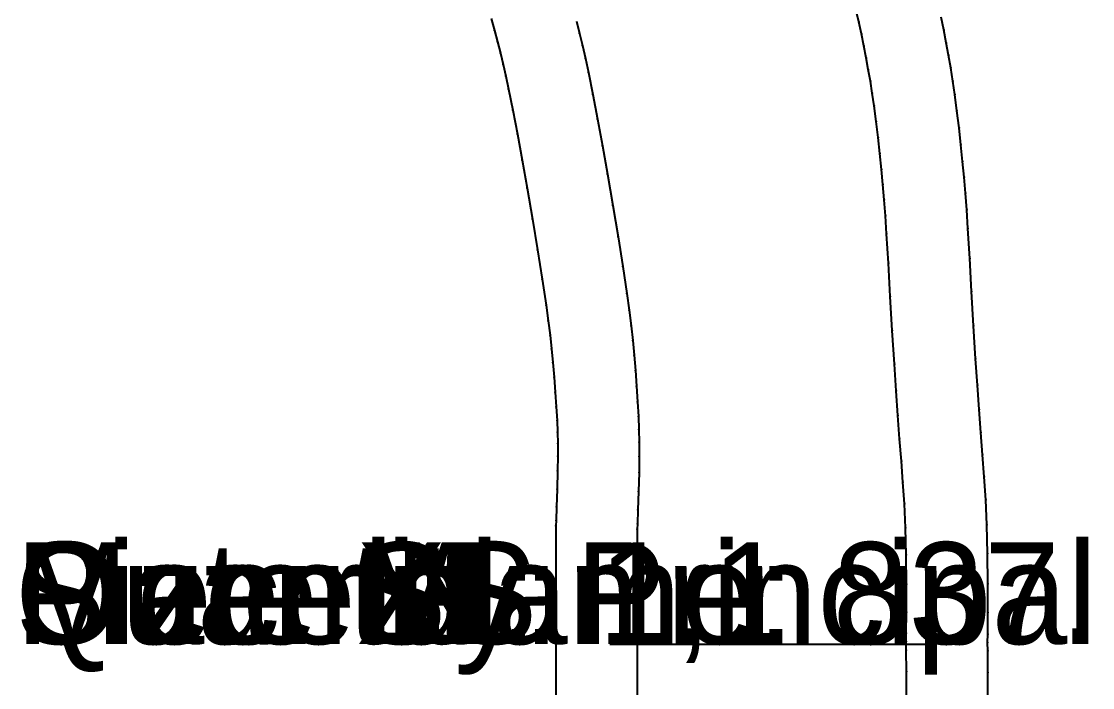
# Model space of a CAD drawing. Extents: x 50 to 2594, y 47 to 2136.
# Drawn here: x 2435.1 to 2540.3, y 1481.2 to 1546.6 of the extents above; entities that cross this region are included whole.
import ezdxf

# ---------------------------------------------------------------- set-up
doc = ezdxf.new("R2010")
doc.units = 0

# ---------------------------------------------------------------- blocks, each defined once
blk = doc.blocks.new('837.CUELLO_XS')
at = {"layer": '1'}
for points in [[(2487.579, 1485.655), (2487.582, 1474.198)], [(2530.014, 1479.884), (2530.011, 1482.712), (2529.995, 1484.823), (2529.986, 1485.651), (2529.995, 1486.482), (2530.01, 1488.596), (2530.013, 1491.424), (2529.986, 1494.401), (2529.91, 1497.201), (2529.793, 1499.663), (2529.647, 1501.916), (2529.485, 1504.086), (2529.318, 1506.258), (2529.149, 1508.522), (2528.978, 1510.921), (2528.806, 1513.504), (2528.607, 1516.758), (2528.412, 1520.115), (2528.224, 1523.365), (2528.046, 1526.301), (2527.925, 1528.126), (2527.803, 1529.772), (2527.673, 1531.329), (2527.527, 1532.888), (2527.36, 1534.515), (2527.174, 1536.184), (2526.972, 1537.845), (2526.759, 1539.447), (2526.563, 1540.785), (2526.358, 1542.065), (2526.143, 1543.311), (2525.914, 1544.55), (2525.67, 1545.803), (2525.41, 1547.069)], [(2481.222, 1546.923), (2481.553, 1545.76), (2481.865, 1544.616), (2482.15, 1543.512), (2482.418, 1542.41), (2482.681, 1541.256), (2482.95, 1539.996), (2483.37, 1537.919), (2483.82, 1535.567), (2484.291, 1533.001), (2484.773, 1530.278), (2485.295, 1527.227), (2485.794, 1524.201), (2486.246, 1521.343), (2486.628, 1518.792), (2486.843, 1517.244), (2487.021, 1515.837), (2487.171, 1514.493), (2487.302, 1513.133), (2487.423, 1511.704), (2487.531, 1510.241), (2487.623, 1508.808), (2487.698, 1507.464), (2487.748, 1506.316), (2487.777, 1505.185), (2487.783, 1503.954), (2487.762, 1502.507), (2487.714, 1500.726), (2487.654, 1498.973), (2487.604, 1497.636), (2487.582, 1497.104), (2487.579, 1485.655)]]:
    blk.add_lwpolyline(points, dxfattribs=at)
at = {"layer": '14'}
for points in [[(2495.579, 1485.652), (2495.575, 1474.531)], [(2522.013, 1479.974), (2522.01, 1482.796), (2521.996, 1484.918), (2521.987, 1485.755), (2521.996, 1486.567), (2522.01, 1488.63), (2522.013, 1491.383), (2521.987, 1494.266), (2521.915, 1496.928), (2521.804, 1499.259), (2521.665, 1501.395), (2521.509, 1503.471), (2521.342, 1505.644), (2521.171, 1507.931), (2520.997, 1510.369), (2520.822, 1512.995), (2520.622, 1516.274), (2520.426, 1519.642), (2520.238, 1522.886), (2520.062, 1525.795), (2519.946, 1527.551), (2519.829, 1529.128), (2519.705, 1530.616), (2519.565, 1532.106), (2519.406, 1533.656), (2519.229, 1535.246), (2519.038, 1536.824), (2518.836, 1538.339), (2518.655, 1539.58), (2518.466, 1540.761), (2518.267, 1541.91), (2518.055, 1543.056), (2517.826, 1544.226), (2517.583, 1545.412), (2517.326, 1546.604), (2517.056, 1547.794)], [(2489.597, 1546.668), (2489.909, 1545.461), (2490.202, 1544.256), (2490.489, 1542.996), (2490.782, 1541.631), (2491.218, 1539.47), (2491.682, 1537.05), (2492.163, 1534.425), (2492.655, 1531.65), (2493.184, 1528.554), (2493.692, 1525.479), (2494.154, 1522.559), (2494.547, 1519.929), (2494.776, 1518.273), (2494.967, 1516.759), (2495.128, 1515.311), (2495.27, 1513.853), (2495.397, 1512.346), (2495.511, 1510.809), (2495.609, 1509.296), (2495.688, 1507.861), (2495.743, 1506.581), (2495.776, 1505.31), (2495.782, 1503.932), (2495.76, 1502.335), (2495.71, 1500.481), (2495.649, 1498.677), (2495.597, 1497.311), (2495.575, 1496.77), (2495.579, 1485.652)]]:
    blk.add_lwpolyline(points, dxfattribs=at)
at = {"layer": '2'}
for p in [(2487.582, 1497.104), (2495.575, 1496.77), (2487.579, 1485.655), (2495.579, 1485.652), (2521.987, 1485.755), (2529.986, 1485.651)]:
    blk.add_point(p, dxfattribs=at)
at = {"layer": '3'}
for p in [(2517.326, 1546.604), (2481.553, 1545.76), (2489.909, 1545.461), (2517.583, 1545.412), (2525.67, 1545.803), (2481.865, 1544.616), (2490.202, 1544.256), (2517.826, 1544.226), (2525.914, 1544.55), (2482.15, 1543.512), (2518.055, 1543.056), (2526.143, 1543.311), (2482.418, 1542.41), (2490.489, 1542.996), (2526.358, 1542.065), (2482.681, 1541.256), (2490.782, 1541.631), (2518.267, 1541.91), (2482.95, 1539.996), (2518.466, 1540.761), (2526.563, 1540.785), (2491.218, 1539.47), (2518.655, 1539.58), (2526.759, 1539.447), (2483.37, 1537.919), (2518.836, 1538.339), (2526.972, 1537.845), (2491.682, 1537.05), (2519.038, 1536.824), (2527.174, 1536.184), (2483.82, 1535.567), (2519.229, 1535.246), (2492.163, 1534.425), (2519.406, 1533.656), (2527.36, 1534.515), (2484.291, 1533.001), (2527.527, 1532.888), (2492.655, 1531.65), (2519.565, 1532.106), (2519.705, 1530.616), (2527.673, 1531.329), (2484.773, 1530.278), (2527.803, 1529.772), (2493.184, 1528.554), (2519.829, 1529.128), (2485.295, 1527.227), (2519.946, 1527.551), (2527.925, 1528.126), (2528.046, 1526.301), (2493.692, 1525.479), (2520.062, 1525.795), (2485.794, 1524.201), (2528.224, 1523.365), (2494.154, 1522.559), (2520.238, 1522.886), (2486.246, 1521.343), (2494.547, 1519.929), (2528.412, 1520.115), (2520.426, 1519.642), (2486.628, 1518.792), (2494.776, 1518.273), (2486.843, 1517.244), (2494.967, 1516.759), (2528.607, 1516.758), (2487.021, 1515.837), (2520.622, 1516.274), (2495.128, 1515.311), (2487.171, 1514.493), (2495.27, 1513.853), (2487.302, 1513.133), (2520.822, 1512.995), (2528.806, 1513.504), (2487.423, 1511.704), (2495.397, 1512.346), (2495.511, 1510.809), (2528.978, 1510.921), (2487.531, 1510.241), (2520.997, 1510.369), (2487.623, 1508.808), (2495.609, 1509.296), (2529.149, 1508.522), (2487.698, 1507.464), (2495.688, 1507.861), (2521.171, 1507.931), (2487.748, 1506.316), (2495.743, 1506.581), (2529.318, 1506.258), (2487.777, 1505.185), (2495.776, 1505.31), (2521.342, 1505.644), (2529.485, 1504.086), (2487.783, 1503.954), (2495.782, 1503.932), (2521.509, 1503.471), (2487.762, 1502.507), (2495.76, 1502.335), (2521.665, 1501.395), (2529.647, 1501.916), (2487.714, 1500.726), (2495.71, 1500.481), (2487.654, 1498.973), (2521.804, 1499.259), (2529.793, 1499.663), (2495.649, 1498.677), (2487.604, 1497.636), (2495.597, 1497.311), (2521.915, 1496.928), (2529.91, 1497.201), (2521.987, 1494.266), (2529.986, 1494.401), (2522.013, 1491.383), (2530.013, 1491.424), (2522.01, 1488.63), (2530.01, 1488.596), (2521.996, 1486.567), (2529.995, 1486.482), (2521.996, 1484.918), (2529.995, 1484.823), (2522.01, 1482.796), (2530.011, 1482.712)]:
    blk.add_point(p, dxfattribs=at)
at = {"layer": '4'}
for p in [(2487.579, 1485.655, 5), (2495.579, 1485.652, 5), (2521.987, 1485.755, 5), (2529.986, 1485.651, 5)]:
    blk.add_point(p, dxfattribs=at)
at = {"layer": '7'}
blk.add_line((2492.88, 1485.5), (2524.687, 1485.5), dxfattribs=at)
at = {"layer": '1'}
for s in ['Size: XS', 'Quantity: 1,1', 'Piece Name: 837.CUELLO', 'Material: Principal']:
    blk.add_text(s, height=10, dxfattribs=at).set_placement((2434.5, 1485.5))
blk = doc.blocks.new('837.CUELLO_S')
at = {"layer": '1'}
for points in [[(2487.579, 1485.655), (2487.582, 1474.198)], [(2530.014, 1479.884), (2530.011, 1482.712), (2529.995, 1484.823), (2529.986, 1485.651), (2529.995, 1486.482), (2530.01, 1488.596), (2530.013, 1491.424), (2529.986, 1494.401), (2529.91, 1497.201), (2529.793, 1499.663), (2529.647, 1501.916), (2529.485, 1504.086), (2529.318, 1506.258), (2529.149, 1508.522), (2528.978, 1510.921), (2528.806, 1513.504), (2528.607, 1516.758), (2528.412, 1520.115), (2528.224, 1523.365), (2528.046, 1526.301), (2527.925, 1528.126), (2527.803, 1529.772), (2527.673, 1531.329), (2527.527, 1532.888), (2527.36, 1534.515), (2527.174, 1536.184), (2526.972, 1537.845), (2526.759, 1539.447), (2526.563, 1540.785), (2526.358, 1542.065), (2526.143, 1543.311), (2525.914, 1544.55), (2525.67, 1545.803), (2525.41, 1547.069)], [(2481.222, 1546.923), (2481.553, 1545.76), (2481.865, 1544.616), (2482.15, 1543.512), (2482.418, 1542.41), (2482.681, 1541.256), (2482.95, 1539.996), (2483.37, 1537.919), (2483.82, 1535.567), (2484.291, 1533.001), (2484.773, 1530.278), (2485.295, 1527.227), (2485.794, 1524.201), (2486.246, 1521.343), (2486.628, 1518.792), (2486.843, 1517.244), (2487.021, 1515.837), (2487.171, 1514.493), (2487.302, 1513.133), (2487.423, 1511.704), (2487.531, 1510.241), (2487.623, 1508.808), (2487.698, 1507.464), (2487.748, 1506.316), (2487.777, 1505.185), (2487.783, 1503.954), (2487.762, 1502.507), (2487.714, 1500.726), (2487.654, 1498.973), (2487.604, 1497.636), (2487.582, 1497.104), (2487.579, 1485.655)]]:
    blk.add_lwpolyline(points, dxfattribs=at)
at = {"layer": '14'}
for points in [[(2495.579, 1485.652), (2495.575, 1474.531)], [(2522.013, 1479.974), (2522.01, 1482.796), (2521.996, 1484.918), (2521.987, 1485.755), (2521.996, 1486.567), (2522.01, 1488.63), (2522.013, 1491.383), (2521.987, 1494.266), (2521.915, 1496.928), (2521.804, 1499.259), (2521.665, 1501.395), (2521.509, 1503.471), (2521.342, 1505.644), (2521.171, 1507.931), (2520.997, 1510.369), (2520.822, 1512.995), (2520.622, 1516.274), (2520.426, 1519.642), (2520.238, 1522.886), (2520.062, 1525.795), (2519.946, 1527.551), (2519.829, 1529.128), (2519.705, 1530.616), (2519.565, 1532.106), (2519.406, 1533.656), (2519.229, 1535.246), (2519.038, 1536.824), (2518.836, 1538.339), (2518.655, 1539.58), (2518.466, 1540.761), (2518.267, 1541.91), (2518.055, 1543.056), (2517.826, 1544.226), (2517.583, 1545.412), (2517.326, 1546.604), (2517.056, 1547.794)], [(2489.597, 1546.668), (2489.909, 1545.461), (2490.202, 1544.256), (2490.489, 1542.996), (2490.782, 1541.631), (2491.218, 1539.47), (2491.682, 1537.05), (2492.163, 1534.425), (2492.655, 1531.65), (2493.184, 1528.554), (2493.692, 1525.479), (2494.154, 1522.559), (2494.547, 1519.929), (2494.776, 1518.273), (2494.967, 1516.759), (2495.128, 1515.311), (2495.27, 1513.853), (2495.397, 1512.346), (2495.511, 1510.809), (2495.609, 1509.296), (2495.688, 1507.861), (2495.743, 1506.581), (2495.776, 1505.31), (2495.782, 1503.932), (2495.76, 1502.335), (2495.71, 1500.481), (2495.649, 1498.677), (2495.597, 1497.311), (2495.575, 1496.77), (2495.579, 1485.652)]]:
    blk.add_lwpolyline(points, dxfattribs=at)
at = {"layer": '2'}
for p in [(2487.582, 1497.104), (2495.575, 1496.77), (2487.579, 1485.655), (2495.579, 1485.652), (2521.987, 1485.755), (2529.986, 1485.651)]:
    blk.add_point(p, dxfattribs=at)
at = {"layer": '3'}
for p in [(2517.326, 1546.604), (2481.553, 1545.76), (2489.909, 1545.461), (2517.583, 1545.412), (2525.67, 1545.803), (2481.865, 1544.616), (2490.202, 1544.256), (2517.826, 1544.226), (2525.914, 1544.55), (2482.15, 1543.512), (2518.055, 1543.056), (2526.143, 1543.311), (2482.418, 1542.41), (2490.489, 1542.996), (2526.358, 1542.065), (2482.681, 1541.256), (2490.782, 1541.631), (2518.267, 1541.91), (2482.95, 1539.996), (2518.466, 1540.761), (2526.563, 1540.785), (2491.218, 1539.47), (2518.655, 1539.58), (2526.759, 1539.447), (2483.37, 1537.919), (2518.836, 1538.339), (2526.972, 1537.845), (2491.682, 1537.05), (2519.038, 1536.824), (2527.174, 1536.184), (2483.82, 1535.567), (2519.229, 1535.246), (2492.163, 1534.425), (2519.406, 1533.656), (2527.36, 1534.515), (2484.291, 1533.001), (2527.527, 1532.888), (2492.655, 1531.65), (2519.565, 1532.106), (2519.705, 1530.616), (2527.673, 1531.329), (2484.773, 1530.278), (2527.803, 1529.772), (2493.184, 1528.554), (2519.829, 1529.128), (2485.295, 1527.227), (2519.946, 1527.551), (2527.925, 1528.126), (2528.046, 1526.301), (2493.692, 1525.479), (2520.062, 1525.795), (2485.794, 1524.201), (2528.224, 1523.365), (2494.154, 1522.559), (2520.238, 1522.886), (2486.246, 1521.343), (2494.547, 1519.929), (2528.412, 1520.115), (2520.426, 1519.642), (2486.628, 1518.792), (2494.776, 1518.273), (2486.843, 1517.244), (2494.967, 1516.759), (2528.607, 1516.758), (2487.021, 1515.837), (2520.622, 1516.274), (2495.128, 1515.311), (2487.171, 1514.493), (2495.27, 1513.853), (2487.302, 1513.133), (2520.822, 1512.995), (2528.806, 1513.504), (2487.423, 1511.704), (2495.397, 1512.346), (2495.511, 1510.809), (2528.978, 1510.921), (2487.531, 1510.241), (2520.997, 1510.369), (2487.623, 1508.808), (2495.609, 1509.296), (2529.149, 1508.522), (2487.698, 1507.464), (2495.688, 1507.861), (2521.171, 1507.931), (2487.748, 1506.316), (2495.743, 1506.581), (2529.318, 1506.258), (2487.777, 1505.185), (2495.776, 1505.31), (2521.342, 1505.644), (2529.485, 1504.086), (2487.783, 1503.954), (2495.782, 1503.932), (2521.509, 1503.471), (2487.762, 1502.507), (2495.76, 1502.335), (2521.665, 1501.395), (2529.647, 1501.916), (2487.714, 1500.726), (2495.71, 1500.481), (2487.654, 1498.973), (2521.804, 1499.259), (2529.793, 1499.663), (2495.649, 1498.677), (2487.604, 1497.636), (2495.597, 1497.311), (2521.915, 1496.928), (2529.91, 1497.201), (2521.987, 1494.266), (2529.986, 1494.401), (2522.013, 1491.383), (2530.013, 1491.424), (2522.01, 1488.63), (2530.01, 1488.596), (2521.996, 1486.567), (2529.995, 1486.482), (2521.996, 1484.918), (2529.995, 1484.823), (2522.01, 1482.796), (2530.011, 1482.712)]:
    blk.add_point(p, dxfattribs=at)
at = {"layer": '4'}
for p in [(2487.579, 1485.655, 5), (2495.579, 1485.652, 5), (2521.987, 1485.755, 5), (2529.986, 1485.651, 5)]:
    blk.add_point(p, dxfattribs=at)
at = {"layer": '7'}
blk.add_line((2492.88, 1485.5), (2524.687, 1485.5), dxfattribs=at)
at = {"layer": '1'}
for s in ['Size: S', 'Quantity: 1,1', 'Piece Name: 837.CUELLO', 'Material: Principal']:
    blk.add_text(s, height=10, dxfattribs=at).set_placement((2434.5, 1485.5))
blk = doc.blocks.new('837.CUELLO_M')
at = {"layer": '1'}
for points in [[(2487.579, 1485.655), (2487.582, 1474.198)], [(2530.014, 1479.884), (2530.011, 1482.712), (2529.995, 1484.823), (2529.986, 1485.651), (2529.995, 1486.482), (2530.01, 1488.596), (2530.013, 1491.424), (2529.986, 1494.401), (2529.91, 1497.201), (2529.793, 1499.663), (2529.647, 1501.916), (2529.485, 1504.086), (2529.318, 1506.258), (2529.149, 1508.522), (2528.978, 1510.921), (2528.806, 1513.504), (2528.607, 1516.758), (2528.412, 1520.115), (2528.224, 1523.365), (2528.046, 1526.301), (2527.925, 1528.126), (2527.803, 1529.772), (2527.673, 1531.329), (2527.527, 1532.888), (2527.36, 1534.515), (2527.174, 1536.184), (2526.972, 1537.845), (2526.759, 1539.447), (2526.563, 1540.785), (2526.358, 1542.065), (2526.143, 1543.311), (2525.914, 1544.55), (2525.67, 1545.803), (2525.41, 1547.069)], [(2481.222, 1546.923), (2481.553, 1545.76), (2481.865, 1544.616), (2482.15, 1543.512), (2482.418, 1542.41), (2482.681, 1541.256), (2482.95, 1539.996), (2483.37, 1537.919), (2483.82, 1535.567), (2484.291, 1533.001), (2484.773, 1530.278), (2485.295, 1527.227), (2485.794, 1524.201), (2486.246, 1521.343), (2486.628, 1518.792), (2486.843, 1517.244), (2487.021, 1515.837), (2487.171, 1514.493), (2487.302, 1513.133), (2487.423, 1511.704), (2487.531, 1510.241), (2487.623, 1508.808), (2487.698, 1507.464), (2487.748, 1506.316), (2487.777, 1505.185), (2487.783, 1503.954), (2487.762, 1502.507), (2487.714, 1500.726), (2487.654, 1498.973), (2487.604, 1497.636), (2487.582, 1497.104), (2487.579, 1485.655)]]:
    blk.add_lwpolyline(points, dxfattribs=at)
at = {"layer": '14'}
for points in [[(2495.579, 1485.652), (2495.575, 1474.531)], [(2522.013, 1479.974), (2522.01, 1482.796), (2521.996, 1484.918), (2521.987, 1485.755), (2521.996, 1486.567), (2522.01, 1488.63), (2522.013, 1491.383), (2521.987, 1494.266), (2521.915, 1496.928), (2521.804, 1499.259), (2521.665, 1501.395), (2521.509, 1503.471), (2521.342, 1505.644), (2521.171, 1507.931), (2520.997, 1510.369), (2520.822, 1512.995), (2520.622, 1516.274), (2520.426, 1519.642), (2520.238, 1522.886), (2520.062, 1525.795), (2519.946, 1527.551), (2519.829, 1529.128), (2519.705, 1530.616), (2519.565, 1532.106), (2519.406, 1533.656), (2519.229, 1535.246), (2519.038, 1536.824), (2518.836, 1538.339), (2518.655, 1539.58), (2518.466, 1540.761), (2518.267, 1541.91), (2518.055, 1543.056), (2517.826, 1544.226), (2517.583, 1545.412), (2517.326, 1546.604), (2517.056, 1547.794)], [(2489.597, 1546.668), (2489.909, 1545.461), (2490.202, 1544.256), (2490.489, 1542.996), (2490.782, 1541.631), (2491.218, 1539.47), (2491.682, 1537.05), (2492.163, 1534.425), (2492.655, 1531.65), (2493.184, 1528.554), (2493.692, 1525.479), (2494.154, 1522.559), (2494.547, 1519.929), (2494.776, 1518.273), (2494.967, 1516.759), (2495.128, 1515.311), (2495.27, 1513.853), (2495.397, 1512.346), (2495.511, 1510.809), (2495.609, 1509.296), (2495.688, 1507.861), (2495.743, 1506.581), (2495.776, 1505.31), (2495.782, 1503.932), (2495.76, 1502.335), (2495.71, 1500.481), (2495.649, 1498.677), (2495.597, 1497.311), (2495.575, 1496.77), (2495.579, 1485.652)]]:
    blk.add_lwpolyline(points, dxfattribs=at)
at = {"layer": '2'}
for p in [(2487.582, 1497.104), (2495.575, 1496.77), (2487.579, 1485.655), (2495.579, 1485.652), (2521.987, 1485.755), (2529.986, 1485.651)]:
    blk.add_point(p, dxfattribs=at)
at = {"layer": '3'}
for p in [(2517.326, 1546.604), (2481.553, 1545.76), (2489.909, 1545.461), (2517.583, 1545.412), (2525.67, 1545.803), (2481.865, 1544.616), (2490.202, 1544.256), (2517.826, 1544.226), (2525.914, 1544.55), (2482.15, 1543.512), (2518.055, 1543.056), (2526.143, 1543.311), (2482.418, 1542.41), (2490.489, 1542.996), (2526.358, 1542.065), (2482.681, 1541.256), (2490.782, 1541.631), (2518.267, 1541.91), (2482.95, 1539.996), (2518.466, 1540.761), (2526.563, 1540.785), (2491.218, 1539.47), (2518.655, 1539.58), (2526.759, 1539.447), (2483.37, 1537.919), (2518.836, 1538.339), (2526.972, 1537.845), (2491.682, 1537.05), (2519.038, 1536.824), (2527.174, 1536.184), (2483.82, 1535.567), (2519.229, 1535.246), (2492.163, 1534.425), (2519.406, 1533.656), (2527.36, 1534.515), (2484.291, 1533.001), (2527.527, 1532.888), (2492.655, 1531.65), (2519.565, 1532.106), (2519.705, 1530.616), (2527.673, 1531.329), (2484.773, 1530.278), (2527.803, 1529.772), (2493.184, 1528.554), (2519.829, 1529.128), (2485.295, 1527.227), (2519.946, 1527.551), (2527.925, 1528.126), (2528.046, 1526.301), (2493.692, 1525.479), (2520.062, 1525.795), (2485.794, 1524.201), (2528.224, 1523.365), (2494.154, 1522.559), (2520.238, 1522.886), (2486.246, 1521.343), (2494.547, 1519.929), (2528.412, 1520.115), (2520.426, 1519.642), (2486.628, 1518.792), (2494.776, 1518.273), (2486.843, 1517.244), (2494.967, 1516.759), (2528.607, 1516.758), (2487.021, 1515.837), (2520.622, 1516.274), (2495.128, 1515.311), (2487.171, 1514.493), (2495.27, 1513.853), (2487.302, 1513.133), (2520.822, 1512.995), (2528.806, 1513.504), (2487.423, 1511.704), (2495.397, 1512.346), (2495.511, 1510.809), (2528.978, 1510.921), (2487.531, 1510.241), (2520.997, 1510.369), (2487.623, 1508.808), (2495.609, 1509.296), (2529.149, 1508.522), (2487.698, 1507.464), (2495.688, 1507.861), (2521.171, 1507.931), (2487.748, 1506.316), (2495.743, 1506.581), (2529.318, 1506.258), (2487.777, 1505.185), (2495.776, 1505.31), (2521.342, 1505.644), (2529.485, 1504.086), (2487.783, 1503.954), (2495.782, 1503.932), (2521.509, 1503.471), (2487.762, 1502.507), (2495.76, 1502.335), (2521.665, 1501.395), (2529.647, 1501.916), (2487.714, 1500.726), (2495.71, 1500.481), (2487.654, 1498.973), (2521.804, 1499.259), (2529.793, 1499.663), (2495.649, 1498.677), (2487.604, 1497.636), (2495.597, 1497.311), (2521.915, 1496.928), (2529.91, 1497.201), (2521.987, 1494.266), (2529.986, 1494.401), (2522.013, 1491.383), (2530.013, 1491.424), (2522.01, 1488.63), (2530.01, 1488.596), (2521.996, 1486.567), (2529.995, 1486.482), (2521.996, 1484.918), (2529.995, 1484.823), (2522.01, 1482.796), (2530.011, 1482.712)]:
    blk.add_point(p, dxfattribs=at)
at = {"layer": '4'}
for p in [(2487.579, 1485.655, 5), (2495.579, 1485.652, 5), (2521.987, 1485.755, 5), (2529.986, 1485.651, 5)]:
    blk.add_point(p, dxfattribs=at)
at = {"layer": '7'}
blk.add_line((2492.88, 1485.5), (2524.687, 1485.5), dxfattribs=at)
at = {"layer": '1'}
for s in ['Size: M', 'Quantity: 1,1', 'Piece Name: 837.CUELLO', 'Material: Principal']:
    blk.add_text(s, height=10, dxfattribs=at).set_placement((2434.5, 1485.5))
blk = doc.blocks.new('837.CUELLO_L')
at = {"layer": '1'}
for points in [[(2487.579, 1485.655), (2487.582, 1474.198)], [(2530.014, 1479.884), (2530.011, 1482.712), (2529.995, 1484.823), (2529.986, 1485.651), (2529.995, 1486.482), (2530.01, 1488.596), (2530.013, 1491.424), (2529.986, 1494.401), (2529.91, 1497.201), (2529.793, 1499.663), (2529.647, 1501.916), (2529.485, 1504.086), (2529.318, 1506.258), (2529.149, 1508.522), (2528.978, 1510.921), (2528.806, 1513.504), (2528.607, 1516.758), (2528.412, 1520.115), (2528.224, 1523.365), (2528.046, 1526.301), (2527.925, 1528.126), (2527.803, 1529.772), (2527.673, 1531.329), (2527.527, 1532.888), (2527.36, 1534.515), (2527.174, 1536.184), (2526.972, 1537.845), (2526.759, 1539.447), (2526.563, 1540.785), (2526.358, 1542.065), (2526.143, 1543.311), (2525.914, 1544.55), (2525.67, 1545.803), (2525.41, 1547.069)], [(2481.222, 1546.923), (2481.553, 1545.76), (2481.865, 1544.616), (2482.15, 1543.512), (2482.418, 1542.41), (2482.681, 1541.256), (2482.95, 1539.996), (2483.37, 1537.919), (2483.82, 1535.567), (2484.291, 1533.001), (2484.773, 1530.278), (2485.295, 1527.227), (2485.794, 1524.201), (2486.246, 1521.343), (2486.628, 1518.792), (2486.843, 1517.244), (2487.021, 1515.837), (2487.171, 1514.493), (2487.302, 1513.133), (2487.423, 1511.704), (2487.531, 1510.241), (2487.623, 1508.808), (2487.698, 1507.464), (2487.748, 1506.316), (2487.777, 1505.185), (2487.783, 1503.954), (2487.762, 1502.507), (2487.714, 1500.726), (2487.654, 1498.973), (2487.604, 1497.636), (2487.582, 1497.104), (2487.579, 1485.655)]]:
    blk.add_lwpolyline(points, dxfattribs=at)
at = {"layer": '14'}
for points in [[(2495.579, 1485.652), (2495.575, 1474.531)], [(2522.013, 1479.974), (2522.01, 1482.796), (2521.996, 1484.918), (2521.987, 1485.755), (2521.996, 1486.567), (2522.01, 1488.63), (2522.013, 1491.383), (2521.987, 1494.266), (2521.915, 1496.928), (2521.804, 1499.259), (2521.665, 1501.395), (2521.509, 1503.471), (2521.342, 1505.644), (2521.171, 1507.931), (2520.997, 1510.369), (2520.822, 1512.995), (2520.622, 1516.274), (2520.426, 1519.642), (2520.238, 1522.886), (2520.062, 1525.795), (2519.946, 1527.551), (2519.829, 1529.128), (2519.705, 1530.616), (2519.565, 1532.106), (2519.406, 1533.656), (2519.229, 1535.246), (2519.038, 1536.824), (2518.836, 1538.339), (2518.655, 1539.58), (2518.466, 1540.761), (2518.267, 1541.91), (2518.055, 1543.056), (2517.826, 1544.226), (2517.583, 1545.412), (2517.326, 1546.604), (2517.056, 1547.794)], [(2489.597, 1546.668), (2489.909, 1545.461), (2490.202, 1544.256), (2490.489, 1542.996), (2490.782, 1541.631), (2491.218, 1539.47), (2491.682, 1537.05), (2492.163, 1534.425), (2492.655, 1531.65), (2493.184, 1528.554), (2493.692, 1525.479), (2494.154, 1522.559), (2494.547, 1519.929), (2494.776, 1518.273), (2494.967, 1516.759), (2495.128, 1515.311), (2495.27, 1513.853), (2495.397, 1512.346), (2495.511, 1510.809), (2495.609, 1509.296), (2495.688, 1507.861), (2495.743, 1506.581), (2495.776, 1505.31), (2495.782, 1503.932), (2495.76, 1502.335), (2495.71, 1500.481), (2495.649, 1498.677), (2495.597, 1497.311), (2495.575, 1496.77), (2495.579, 1485.652)]]:
    blk.add_lwpolyline(points, dxfattribs=at)
at = {"layer": '2'}
for p in [(2487.582, 1497.104), (2495.575, 1496.77), (2487.579, 1485.655), (2495.579, 1485.652), (2521.987, 1485.755), (2529.986, 1485.651)]:
    blk.add_point(p, dxfattribs=at)
at = {"layer": '3'}
for p in [(2517.326, 1546.604), (2481.553, 1545.76), (2489.909, 1545.461), (2517.583, 1545.412), (2525.67, 1545.803), (2481.865, 1544.616), (2490.202, 1544.256), (2517.826, 1544.226), (2525.914, 1544.55), (2482.15, 1543.512), (2518.055, 1543.056), (2526.143, 1543.311), (2482.418, 1542.41), (2490.489, 1542.996), (2526.358, 1542.065), (2482.681, 1541.256), (2490.782, 1541.631), (2518.267, 1541.91), (2482.95, 1539.996), (2518.466, 1540.761), (2526.563, 1540.785), (2491.218, 1539.47), (2518.655, 1539.58), (2526.759, 1539.447), (2483.37, 1537.919), (2518.836, 1538.339), (2526.972, 1537.845), (2491.682, 1537.05), (2519.038, 1536.824), (2527.174, 1536.184), (2483.82, 1535.567), (2519.229, 1535.246), (2492.163, 1534.425), (2519.406, 1533.656), (2527.36, 1534.515), (2484.291, 1533.001), (2527.527, 1532.888), (2492.655, 1531.65), (2519.565, 1532.106), (2519.705, 1530.616), (2527.673, 1531.329), (2484.773, 1530.278), (2527.803, 1529.772), (2493.184, 1528.554), (2519.829, 1529.128), (2485.295, 1527.227), (2519.946, 1527.551), (2527.925, 1528.126), (2528.046, 1526.301), (2493.692, 1525.479), (2520.062, 1525.795), (2485.794, 1524.201), (2528.224, 1523.365), (2494.154, 1522.559), (2520.238, 1522.886), (2486.246, 1521.343), (2494.547, 1519.929), (2528.412, 1520.115), (2520.426, 1519.642), (2486.628, 1518.792), (2494.776, 1518.273), (2486.843, 1517.244), (2494.967, 1516.759), (2528.607, 1516.758), (2487.021, 1515.837), (2520.622, 1516.274), (2495.128, 1515.311), (2487.171, 1514.493), (2495.27, 1513.853), (2487.302, 1513.133), (2520.822, 1512.995), (2528.806, 1513.504), (2487.423, 1511.704), (2495.397, 1512.346), (2495.511, 1510.809), (2528.978, 1510.921), (2487.531, 1510.241), (2520.997, 1510.369), (2487.623, 1508.808), (2495.609, 1509.296), (2529.149, 1508.522), (2487.698, 1507.464), (2495.688, 1507.861), (2521.171, 1507.931), (2487.748, 1506.316), (2495.743, 1506.581), (2529.318, 1506.258), (2487.777, 1505.185), (2495.776, 1505.31), (2521.342, 1505.644), (2529.485, 1504.086), (2487.783, 1503.954), (2495.782, 1503.932), (2521.509, 1503.471), (2487.762, 1502.507), (2495.76, 1502.335), (2521.665, 1501.395), (2529.647, 1501.916), (2487.714, 1500.726), (2495.71, 1500.481), (2487.654, 1498.973), (2521.804, 1499.259), (2529.793, 1499.663), (2495.649, 1498.677), (2487.604, 1497.636), (2495.597, 1497.311), (2521.915, 1496.928), (2529.91, 1497.201), (2521.987, 1494.266), (2529.986, 1494.401), (2522.013, 1491.383), (2530.013, 1491.424), (2522.01, 1488.63), (2530.01, 1488.596), (2521.996, 1486.567), (2529.995, 1486.482), (2521.996, 1484.918), (2529.995, 1484.823), (2522.01, 1482.796), (2530.011, 1482.712)]:
    blk.add_point(p, dxfattribs=at)
at = {"layer": '4'}
for p in [(2487.579, 1485.655, 5), (2495.579, 1485.652, 5), (2521.987, 1485.755, 5), (2529.986, 1485.651, 5)]:
    blk.add_point(p, dxfattribs=at)
at = {"layer": '7'}
blk.add_line((2492.88, 1485.5), (2524.687, 1485.5), dxfattribs=at)
at = {"layer": '1'}
for s in ['Size: L', 'Quantity: 1,1', 'Piece Name: 837.CUELLO', 'Material: Principal']:
    blk.add_text(s, height=10, dxfattribs=at).set_placement((2434.5, 1485.5))
blk = doc.blocks.new('837.CUELLO_XL')
at = {"layer": '1'}
for points in [[(2487.579, 1485.655), (2487.582, 1474.198)], [(2530.014, 1479.884), (2530.011, 1482.712), (2529.995, 1484.823), (2529.986, 1485.651), (2529.995, 1486.482), (2530.01, 1488.596), (2530.013, 1491.424), (2529.986, 1494.401), (2529.91, 1497.201), (2529.793, 1499.663), (2529.647, 1501.916), (2529.485, 1504.086), (2529.318, 1506.258), (2529.149, 1508.522), (2528.978, 1510.921), (2528.806, 1513.504), (2528.607, 1516.758), (2528.412, 1520.115), (2528.224, 1523.365), (2528.046, 1526.301), (2527.925, 1528.126), (2527.803, 1529.772), (2527.673, 1531.329), (2527.527, 1532.888), (2527.36, 1534.515), (2527.174, 1536.184), (2526.972, 1537.845), (2526.759, 1539.447), (2526.563, 1540.785), (2526.358, 1542.065), (2526.143, 1543.311), (2525.914, 1544.55), (2525.67, 1545.803), (2525.41, 1547.069)], [(2481.222, 1546.923), (2481.553, 1545.76), (2481.865, 1544.616), (2482.15, 1543.512), (2482.418, 1542.41), (2482.681, 1541.256), (2482.95, 1539.996), (2483.37, 1537.919), (2483.82, 1535.567), (2484.291, 1533.001), (2484.773, 1530.278), (2485.295, 1527.227), (2485.794, 1524.201), (2486.246, 1521.343), (2486.628, 1518.792), (2486.843, 1517.244), (2487.021, 1515.837), (2487.171, 1514.493), (2487.302, 1513.133), (2487.423, 1511.704), (2487.531, 1510.241), (2487.623, 1508.808), (2487.698, 1507.464), (2487.748, 1506.316), (2487.777, 1505.185), (2487.783, 1503.954), (2487.762, 1502.507), (2487.714, 1500.726), (2487.654, 1498.973), (2487.604, 1497.636), (2487.582, 1497.104), (2487.579, 1485.655)]]:
    blk.add_lwpolyline(points, dxfattribs=at)
at = {"layer": '14'}
for points in [[(2495.579, 1485.652), (2495.575, 1474.531)], [(2522.013, 1479.974), (2522.01, 1482.796), (2521.996, 1484.918), (2521.987, 1485.755), (2521.996, 1486.567), (2522.01, 1488.63), (2522.013, 1491.383), (2521.987, 1494.266), (2521.915, 1496.928), (2521.804, 1499.259), (2521.665, 1501.395), (2521.509, 1503.471), (2521.342, 1505.644), (2521.171, 1507.931), (2520.997, 1510.369), (2520.822, 1512.995), (2520.622, 1516.274), (2520.426, 1519.642), (2520.238, 1522.886), (2520.062, 1525.795), (2519.946, 1527.551), (2519.829, 1529.128), (2519.705, 1530.616), (2519.565, 1532.106), (2519.406, 1533.656), (2519.229, 1535.246), (2519.038, 1536.824), (2518.836, 1538.339), (2518.655, 1539.58), (2518.466, 1540.761), (2518.267, 1541.91), (2518.055, 1543.056), (2517.826, 1544.226), (2517.583, 1545.412), (2517.326, 1546.604), (2517.056, 1547.794)], [(2489.597, 1546.668), (2489.909, 1545.461), (2490.202, 1544.256), (2490.489, 1542.996), (2490.782, 1541.631), (2491.218, 1539.47), (2491.682, 1537.05), (2492.163, 1534.425), (2492.655, 1531.65), (2493.184, 1528.554), (2493.692, 1525.479), (2494.154, 1522.559), (2494.547, 1519.929), (2494.776, 1518.273), (2494.967, 1516.759), (2495.128, 1515.311), (2495.27, 1513.853), (2495.397, 1512.346), (2495.511, 1510.809), (2495.609, 1509.296), (2495.688, 1507.861), (2495.743, 1506.581), (2495.776, 1505.31), (2495.782, 1503.932), (2495.76, 1502.335), (2495.71, 1500.481), (2495.649, 1498.677), (2495.597, 1497.311), (2495.575, 1496.77), (2495.579, 1485.652)]]:
    blk.add_lwpolyline(points, dxfattribs=at)
at = {"layer": '2'}
for p in [(2487.582, 1497.104), (2495.575, 1496.77), (2487.579, 1485.655), (2495.579, 1485.652), (2521.987, 1485.755), (2529.986, 1485.651)]:
    blk.add_point(p, dxfattribs=at)
at = {"layer": '3'}
for p in [(2517.326, 1546.604), (2481.553, 1545.76), (2489.909, 1545.461), (2517.583, 1545.412), (2525.67, 1545.803), (2481.865, 1544.616), (2490.202, 1544.256), (2517.826, 1544.226), (2525.914, 1544.55), (2482.15, 1543.512), (2518.055, 1543.056), (2526.143, 1543.311), (2482.418, 1542.41), (2490.489, 1542.996), (2526.358, 1542.065), (2482.681, 1541.256), (2490.782, 1541.631), (2518.267, 1541.91), (2482.95, 1539.996), (2518.466, 1540.761), (2526.563, 1540.785), (2491.218, 1539.47), (2518.655, 1539.58), (2526.759, 1539.447), (2483.37, 1537.919), (2518.836, 1538.339), (2526.972, 1537.845), (2491.682, 1537.05), (2519.038, 1536.824), (2527.174, 1536.184), (2483.82, 1535.567), (2519.229, 1535.246), (2492.163, 1534.425), (2519.406, 1533.656), (2527.36, 1534.515), (2484.291, 1533.001), (2527.527, 1532.888), (2492.655, 1531.65), (2519.565, 1532.106), (2519.705, 1530.616), (2527.673, 1531.329), (2484.773, 1530.278), (2527.803, 1529.772), (2493.184, 1528.554), (2519.829, 1529.128), (2485.295, 1527.227), (2519.946, 1527.551), (2527.925, 1528.126), (2528.046, 1526.301), (2493.692, 1525.479), (2520.062, 1525.795), (2485.794, 1524.201), (2528.224, 1523.365), (2494.154, 1522.559), (2520.238, 1522.886), (2486.246, 1521.343), (2494.547, 1519.929), (2528.412, 1520.115), (2520.426, 1519.642), (2486.628, 1518.792), (2494.776, 1518.273), (2486.843, 1517.244), (2494.967, 1516.759), (2528.607, 1516.758), (2487.021, 1515.837), (2520.622, 1516.274), (2495.128, 1515.311), (2487.171, 1514.493), (2495.27, 1513.853), (2487.302, 1513.133), (2520.822, 1512.995), (2528.806, 1513.504), (2487.423, 1511.704), (2495.397, 1512.346), (2495.511, 1510.809), (2528.978, 1510.921), (2487.531, 1510.241), (2520.997, 1510.369), (2487.623, 1508.808), (2495.609, 1509.296), (2529.149, 1508.522), (2487.698, 1507.464), (2495.688, 1507.861), (2521.171, 1507.931), (2487.748, 1506.316), (2495.743, 1506.581), (2529.318, 1506.258), (2487.777, 1505.185), (2495.776, 1505.31), (2521.342, 1505.644), (2529.485, 1504.086), (2487.783, 1503.954), (2495.782, 1503.932), (2521.509, 1503.471), (2487.762, 1502.507), (2495.76, 1502.335), (2521.665, 1501.395), (2529.647, 1501.916), (2487.714, 1500.726), (2495.71, 1500.481), (2487.654, 1498.973), (2521.804, 1499.259), (2529.793, 1499.663), (2495.649, 1498.677), (2487.604, 1497.636), (2495.597, 1497.311), (2521.915, 1496.928), (2529.91, 1497.201), (2521.987, 1494.266), (2529.986, 1494.401), (2522.013, 1491.383), (2530.013, 1491.424), (2522.01, 1488.63), (2530.01, 1488.596), (2521.996, 1486.567), (2529.995, 1486.482), (2521.996, 1484.918), (2529.995, 1484.823), (2522.01, 1482.796), (2530.011, 1482.712)]:
    blk.add_point(p, dxfattribs=at)
at = {"layer": '4'}
for p in [(2487.579, 1485.655, 5), (2495.579, 1485.652, 5), (2521.987, 1485.755, 5), (2529.986, 1485.651, 5)]:
    blk.add_point(p, dxfattribs=at)
at = {"layer": '7'}
blk.add_line((2492.88, 1485.5), (2524.687, 1485.5), dxfattribs=at)
at = {"layer": '1'}
for s in ['Size: XL', 'Quantity: 1,1', 'Piece Name: 837.CUELLO', 'Material: Principal']:
    blk.add_text(s, height=10, dxfattribs=at).set_placement((2434.5, 1485.5))

msp = doc.modelspace()

# ---------------------------------------------------------------- block references
at = {"layer": '1'}
for name in ['837.CUELLO_XS', '837.CUELLO_S', '837.CUELLO_M', '837.CUELLO_L', '837.CUELLO_XL']:
    msp.add_blockref(name, (0, 0), dxfattribs=at)

doc.saveas('drawing.dxf')
